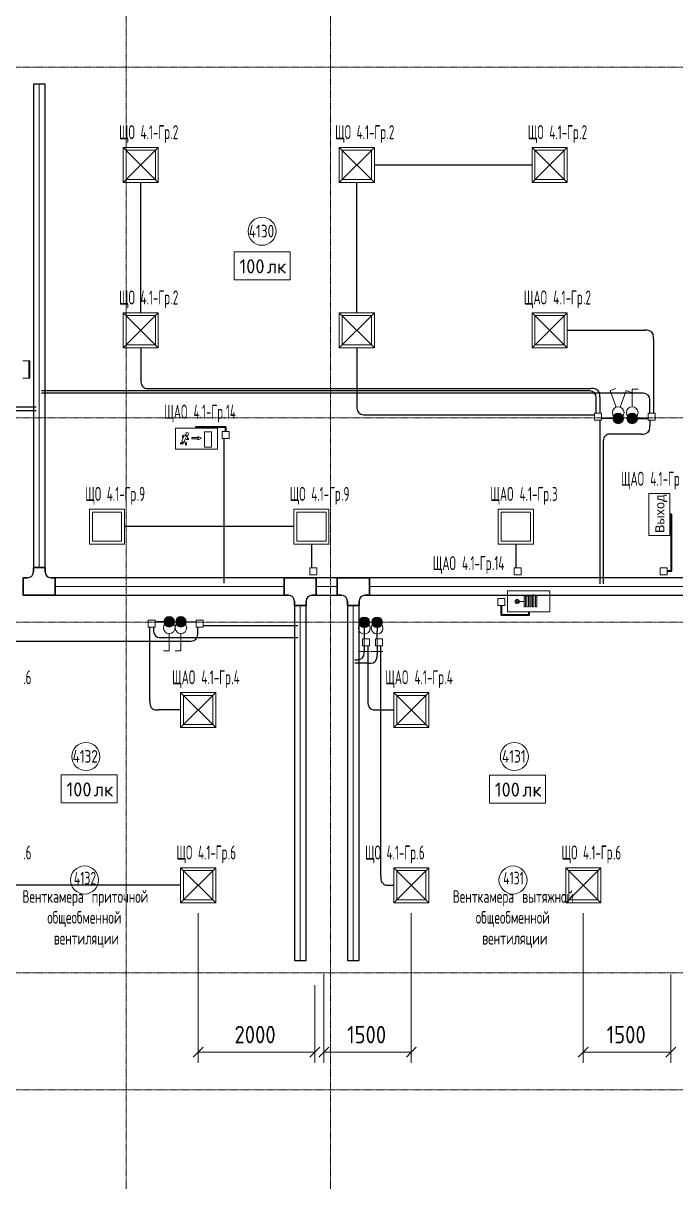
# Model space of a CAD drawing. Header units: millimetres. Extents: x -4730 to 98194, y -4296 to 93388.
# Drawn here: x 4238 to 15415, y 33423 to 53256 of the extents above; entities that cross this region are included whole.
import ezdxf

# ---------------------------------------------------------------- set-up
doc = ezdxf.new("R2010")
doc.units = ezdxf.units.MM
doc.linetypes.add('Линия сетки', pattern=[22.225, 12.7, -3.175, 3.175, -3.175])
doc.linetypes.add('Скрытая 0_75', pattern=[1.5, 0.75, -0.75])
for name, color, linetype, lineweight, true_color in [('Кабельные лотки', 5, 'Continuous', 25, 0x0000ff), ('Короба', 7, 'Continuous', 25, 0x008000), ('Опуск', 7, 'Скрытая 0_75', 18, 0x007f00), ('Соединительные детали кабельных лотков', 5, 'Continuous', 25, 0x0000ff), ('Соединительные детали коробов', 7, 'Continuous', 25, 0x008000), ('Типовые аннотации', 1, 'Continuous', 18, 0xff0000)]:
    doc.layers.add(name, color=color, linetype=linetype, lineweight=lineweight, true_color=true_color)
for name, color, linetype, lineweight in [('Марки помещений', 7, 'Continuous', 9), ('Марки силовых электроприборов', 7, 'Continuous', 9), ('Осевая линия', 7, 'Continuous', 18), ('Оси', 7, 'Continuous', 9), ('Провода', 7, 'Continuous', 35), ('Размеры', 7, 'Continuous', 9), ('Размеры-120', 7, 'Continuous', 9)]:
    doc.layers.add(name, color=color, linetype=linetype, lineweight=lineweight)
doc.styles.add('Arial', font='arial.ttf', dxfattribs={"height": 156})
doc.styles.add('GOST Common', font='GOST_Common.ttf', dxfattribs={"width": 0.6, "height": 240})
doc.styles.add('GOST Common_1', font='GOST_Common.ttf', dxfattribs={"width": 0.9, "height": 300})
doc.styles.add('GOST Common_2', font='GOST_Common.ttf', dxfattribs={"width": 0.7, "height": 216})
doc.styles.add('GOST Common_3', font='GOST_Common.ttf', dxfattribs={"width": 0.8, "height": 216})
doc.styles.add('GOST Common_4', font='GOST_Common.ttf', dxfattribs={"height": 240})
doc.dimstyles.new('ADSK_Проверочный', dxfattribs={"dimscale": 304.8, "dimtxt": 301.714499, "dimasz": 0.556693, "dimexe": 0.590551, "dimexo": 0.590551, "dimgap": 0.19685, "dimtad": 1, "dimdec": 3, "dimrnd": 0.001, "dimdsep": 46, "dimtxsty": 'GOST Common_1', "dimblk1": 'OBLIQUE', "dimblk2": 'OBLIQUE', "dimsah": 1, "dimcen": 0.09, "dimazin": 0, "dimtfac": 1, "dimtdec": 4, "dimtix": 1, "dimtmove": 0, "dimatfit": 3, "dimfxl": 1, "dimtvp": 1, "dimtolj": 1, "dimtzin": 0, "dimarcsym": 2})

# ---------------------------------------------------------------- blocks, each defined once
blk = doc.blocks.new('M_Горизонтальный тройник для канального - Радиус 100 мм-2745902-4-й этаж')
at = {"layer": 'Соединительные детали кабельных лотков'}
for p, q in [((275, 150), (-275, 150)), ((-275, 150), (-275, -150)), ((-275, -150), (-275, 150)), ((-275, 150), (275, 150)), ((-275, 150), (-275, 150)), ((275, -150), (275, 150)), ((275, 150), (275, -150)), ((275, 150), (275, 150)), ((-275, -150), (-200, -150)), ((-200, -150), (-275, -150)), ((-275, -150), (-275, -150)), ((200, -150), (275, -150)), ((275, -150), (200, -150)), ((275, -150), (275, -150)), ((-100, -250), (-100, -325)), ((-100, -325), (-100, -250)), ((-100, -325), (100, -325)), ((100, -325), (-100, -325)), ((-100, -325), (-100, -325)), ((100, -325), (100, -250)), ((100, -250), (100, -325)), ((100, -325), (100, -325))]:
    blk.add_line(p, q, dxfattribs=at)
for centre, start, end in [((-200, -250), 0, 90), ((-200, -250), 0, 90), ((200, -250), 90, 180), ((200, -250), 90, 180)]:
    blk.add_arc(centre, 100, start, end, dxfattribs=at)
blk = doc.blocks.new('M_Короб_ отвод - Плоский торец - ПВХ - Стандартная-V1-4-й этаж')
at = {"layer": 'Соединительные детали коробов'}
for p, q in [((9490, 75399), (9490, 75437)), ((9490, 75287), (9490, 75399)), ((9490, 75287), (9490, 75287))]:
    blk.add_line(p, q, dxfattribs=at)
blk = doc.blocks.new('M_Короб_ отвод - Плоский торец - ПВХ - Стандартная-2386742-4-й этаж')
at = {"layer": 'Соединительные детали коробов'}
for p, q in [((0, 111.95), (0, 150.05)), ((-150.05, 0), (-111.95, 0))]:
    blk.add_line(p, q, dxfattribs=at)
blk.add_arc((-111.95, 111.95), 111.95, 270, 0, dxfattribs=at)
blk = doc.blocks.new('ADSK_Марка_Помещение - Номер Имя-85223-4-й этаж')
at = {"layer": 'Марки помещений'}
blk.add_circle((0, 0), 2, dxfattribs=at)
blk = doc.blocks.new('DIMBLOCK50-4-й этаж')
at = {"layer": 'Размеры-120'}
for p, q in [((7235, 38022), (7235, 35461)), ((7235, 35641), (7235, 38022)), ((9235, 36790), (9235, 35461)), ((9235, 35641), (9235, 36790)), ((7235, 35641), (7320, 35726)), ((9235, 35641), (9320, 35726)), ((7235, 35641), (7150, 35556)), ((7235, 35641), (9235, 35641)), ((9235, 35641), (9150, 35556))]:
    blk.add_line(p, q, dxfattribs=at)
at = {"layer": 'Размеры-120', "color": 0, "insert": (7857, 36093), "char_height": 300, "width": 908.21, "attachment_point": 1, "line_spacing_factor": 1.022761, "style": 'GOST Common_1'}
blk.add_mtext('2000', dxfattribs=at)
blk = doc.blocks.new('_Oblique')
at = {"color": 0, "linetype": 'ByBlock', "lineweight": -2}
blk.add_line((-0.5, -0.5), (0.5, 0.5), dxfattribs=at)
blk = doc.blocks.new('DIMBLOCK53-4-й этаж')
at = {"layer": 'Размеры-120'}
for p, q in [((13830, 38022), (13830, 35461)), ((13830, 35641), (13830, 38022)), ((15330, 36970), (15330, 35461)), ((15330, 35641), (15330, 36970)), ((13830, 35641), (13915, 35726)), ((15330, 35641), (15415, 35726)), ((13830, 35641), (13745, 35556)), ((13830, 35641), (15330, 35641)), ((15330, 35641), (15245, 35556))]:
    blk.add_line(p, q, dxfattribs=at)
at = {"layer": 'Размеры-120', "color": 0, "insert": (14230, 36093), "char_height": 300, "width": 840.71, "attachment_point": 1, "line_spacing_factor": 1.022761, "style": 'GOST Common_1'}
blk.add_mtext('1500', dxfattribs=at)
blk = doc.blocks.new('DIMBLOCK54-4-й этаж')
at = {"layer": 'Размеры-120'}
for p, q in [((10885, 38022), (10885, 35461)), ((10885, 35641), (10885, 38022)), ((9385, 36985), (9385, 35461)), ((9385, 35641), (9385, 36985)), ((9385, 35641), (9470, 35726)), ((10885, 35641), (10970, 35726)), ((9385, 35641), (9300, 35556)), ((9385, 35641), (10885, 35641)), ((10885, 35641), (10800, 35556))]:
    blk.add_line(p, q, dxfattribs=at)
at = {"layer": 'Размеры-120', "color": 0, "insert": (9785, 36093), "char_height": 300, "width": 840.71, "attachment_point": 1, "line_spacing_factor": 1.022761, "style": 'GOST Common_1'}
blk.add_mtext('1500', dxfattribs=at)
blk = doc.blocks.new('ADSK_Марка_Помещение_1_ГОСТ21-501-2011 - Номер-85995-4-й этаж')
at = {"layer": 'Марки помещений'}
blk.add_circle((0, 0), 2, dxfattribs=at)
blk = doc.blocks.new('Морка помещения_освещённость_ - Морка помещения_освещённость_-1484368-4-й этаж')
at = {"layer": 'Марки помещений', "color": 190, "true_color": 0x8000ff}
for p, q in [((-4, 0), (-4, 4)), ((-4, 4), (4, 4)), ((4, 4), (4, 0)), ((4, 0), (-4, 0))]:
    blk.add_line(p, q, dxfattribs=at)

msp = doc.modelspace()

# ---------------------------------------------------------------- hatches: boundary and pattern name
at = {"layer": 'Опуск', "linetype": 'Continuous'}
h = msp.add_hatch(color=256, dxfattribs=at)
edge = h.paths.add_edge_path(flags=0)
edge.add_arc((14427.7825, 46490), 90, 180, 360)
edge.add_arc((14427.7825, 46490), 90, 0, 180)
h = msp.add_hatch(color=256, dxfattribs=at)
edge = h.paths.add_edge_path(flags=0)
edge.add_arc((14667.7825, 46490), 90, 180, 360)
edge.add_arc((14667.7825, 46490), 90, 0, 180)
h = msp.add_hatch(color=256, dxfattribs=at)
edge = h.paths.add_edge_path(flags=0)
edge.add_arc((6740, 43010), 90, 180, 360)
edge.add_arc((6740, 43010), 90, 0, 180)
h = msp.add_hatch(color=256, dxfattribs=at)
edge = h.paths.add_edge_path(flags=0)
edge.add_arc((6940, 43010), 90, 180, 360)
edge.add_arc((6940, 43010), 90, 0, 180)
h = msp.add_hatch(color=256, dxfattribs=at)
edge = h.paths.add_edge_path(flags=0)
edge.add_arc((10080, 43000), 90, 180, 360)
edge.add_arc((10080, 43000), 90, 0, 180)
h = msp.add_hatch(color=256, dxfattribs=at)
edge = h.paths.add_edge_path(flags=0)
edge.add_arc((10300, 43000), 90, 180, 360)
edge.add_arc((10300, 43000), 90, 0, 180)

# ---------------------------------------------------------------- linework, layer by layer
at = {"layer": 'Кабельные лотки'}
for p, q in [((4613.3308, 52213.1437), (4413.3308, 52213.1437)), ((4413.3308, 52213.1437), (4413.3308, 43938.1437)), ((4613.3308, 43938.1437), (4613.3308, 52213.1437)), ((4613.3308, 43938.1437), (4413.3308, 43938.1437)), ((4788.3308, 43763.1437), (4788.3308, 43463.1437)), ((8708.7009, 43763.1437), (4788.3308, 43763.1437)), ((8708.7009, 43763.1437), (8708.7009, 43463.1437)), ((9258.7009, 43763.1437), (9258.7009, 43463.1437)), ((9616.5923, 43763.1437), (9258.7009, 43763.1437)), ((9616.5923, 43763.1437), (9616.5923, 43463.1437)), ((10166.5923, 43763.1437), (10166.5923, 43463.1437)), ((33617.9607, 43763.1437), (10166.5923, 43763.1437)), ((4788.3308, 43463.1437), (8708.7009, 43463.1437)), ((9258.7009, 43463.1437), (9616.5923, 43463.1437)), ((10166.5923, 43463.1437), (33617.9607, 43463.1437)), ((8883.7009, 43288.1437), (9083.7009, 43288.1437)), ((8883.7009, 43288.1437), (8883.7009, 37213.1437)), ((9083.7009, 37213.1437), (9083.7009, 43288.1437)), ((9791.5923, 43288.1437), (9991.5923, 43288.1437)), ((9791.5923, 43288.1437), (9791.5923, 37213.1437)), ((9991.5923, 37213.1437), (9991.5923, 43288.1437)), ((8883.7009, 37213.1437), (9083.7009, 37213.1437)), ((9791.5923, 37213.1437), (9991.5923, 37213.1437))]:
    msp.add_line(p, q, dxfattribs=at)
at = {"layer": 'Короба'}
for p, q in [((10251.9138, 50830), (12956.9138, 50830)), ((6254.4138, 48297.5), (6254.4138, 50532.5)), ((9954.4138, 48297.5), (9954.4138, 50532.5)), ((13551.9138, 48000), (14884.4947, 48000)), ((15034.5447, 47849.95), (15034.5447, 46581.5)), ((6254.4138, 47702.5), (6254.4138, 47152.55)), ((9954.4138, 47702.5), (9954.4138, 46703.05)), ((13901.4947, 46961.5), (4551.5447, 46961.5)), ((14821.4947, 46920), (4551.5447, 46920)), ((6404.4638, 47002.5), (13964.4947, 47002.5)), ((14051.5447, 46581.5), (14051.5447, 46811.45)), ((14114.5447, 46852.45), (14114.5447, 46581.5)), ((2543.0447, 46686.9553), (4463.0447, 46686.9553)), ((2703.0447, 46623.9553), (4463.0447, 46623.9553)), ((14971.5447, 46581.5), (14971.5447, 46769.95)), ((10104.4638, 46553), (14023.0447, 46553)), ((14114.5447, 46461.5), (14114.5447, 43661.5)), ((14277.7325, 46490), (14143.0447, 46490)), ((14817.8325, 46490), (14943.0447, 46490)), ((14971.5447, 46461.5), (14971.5447, 46371.55)), ((14821.4947, 46221.5), (14321.5947, 46221.5)), ((7674.4135, 46148.2723), (7674.4135, 43668.2723)), ((14171.5447, 46071.45), (14171.5447, 43661.5)), ((8879.7325, 44638.0863), (5974.7325, 44638.0863)), ((9177.2325, 44340.5863), (9177.2325, 43935.4195)), ((12677.2325, 44340.5863), (12677.2325, 43935.4195)), ((6408.5, 41650.05), (6408.5, 42918.5)), ((6471.5, 42918.5), (6471.5, 42888.55)), ((6589.95, 43010), (6500, 43010)), ((7090.05, 43010), (7200, 43010)), ((7228.5, 42830.05), (7228.5, 42918.5)), ((7320, 42947), (8940, 42947)), ((10080, 42849.95), (10080, 42719.51)), ((10300, 42719.51), (10300, 42849.95)), ((3277.314, 42680), (7078.45, 42680)), ((6621.55, 42738.5), (8940, 42738.5)), ((10080, 42599.51), (10080, 42509.56)), ((10143, 42599.51), (10143, 41650.05)), ((10300, 42599.51), (10300, 42449.56)), ((10363, 38650.05), (10363, 42599.51)), ((9929.95, 42359.51), (9920, 42359.51)), ((10149.95, 42299.51), (9920, 42299.51)), ((6939.764, 41500), (6558.55, 41500)), ((10293.05, 41500), (10589.764, 41500)), ((6939.764, 38500), (3424.764, 38500)), ((10513.05, 38500), (10589.764, 38500))]:
    msp.add_line(p, q, dxfattribs=at)
at = {"layer": 'Опуск', "linetype": 'Continuous'}
for centre, start, end in [((14427.7825, 46490), 0, 180), ((14427.7825, 46490), 180, 0), ((14667.7825, 46490), 0, 180), ((14667.7825, 46490), 180, 0), ((6740, 43010), 0, 180), ((6940, 43010), 0, 180), ((10080, 43000), 0, 180), ((10300, 43000), 0, 180), ((6740, 43010), 180, 0), ((6940, 43010), 180, 0), ((10080, 43000), 180, 0), ((10300, 43000), 180, 0)]:
    msp.add_arc(centre, 90, start, end, dxfattribs=at)
at = {"layer": 'Осевая линия'}
for p, q in [((4513.3308, 43938.1437), (4513.3308, 52213.1437)), ((8708.7009, 43613.1437), (4788.3308, 43613.1437)), ((9616.5923, 43613.1437), (9258.7009, 43613.1437)), ((33617.9607, 43613.1437), (10166.5923, 43613.1437)), ((8983.7009, 43288.1437), (8983.7009, 37213.1437)), ((9891.5923, 43288.1437), (9891.5923, 37213.1437))]:
    msp.add_line(p, q, dxfattribs=at)
at = {"layer": 'Оси', "linetype": 'Линия сетки'}
for p, q in [((6000, 93388.3703), (6000, -3096.3487)), ((9500, 93388.3703), (9500, -3096.3487)), ((98194.2682, 52500), (-3530.0173, 52500)), ((98194.2682, 46500), (-3530.0173, 46500)), ((98194.2682, 43000), (-3530.0173, 43000)), ((98194.2682, 37000), (-3530.0173, 37000)), ((98194.2682, 35000), (-3530.0173, 35000))]:
    msp.add_line(p, q, dxfattribs=at)
at = {"layer": 'Провода', "flags": 128}
for points in [[(7200.5741, 46321.7452), (7200, 46345), (7705.9086, 46345), (7705.9114, 46268.2723)], [(15311.7452, 44852.4259), (15335, 44853), (15335, 43873), (15268.7325, 43874.2698)], [(12898.8543, 43178.2548), (12900, 43125), (12427.0447, 43125), (12427.0482, 43285.6509)]]:
    msp.add_lwpolyline(points, dxfattribs=at)
at = {"layer": 'Типовые аннотации', "color": 5, "true_color": 0x0000ff}
for p, q in [((5952.1498, 51130), (6552.1498, 51130)), ((5952.1498, 50530), (5952.1498, 51130)), ((5952.1498, 51130), (6552.1498, 50530)), ((5952.1498, 50530), (6552.1498, 51130)), ((6002.1498, 51080), (6502.1498, 51080)), ((6002.1498, 50580), (6002.1498, 51080)), ((6502.1498, 51080), (6502.1498, 50580)), ((6552.1498, 51130), (6552.1498, 50530)), ((9652.1498, 51130), (10252.1498, 51130)), ((9652.1498, 50530), (9652.1498, 51130)), ((9652.1498, 51130), (10252.1498, 50530)), ((9652.1498, 50530), (10252.1498, 51130)), ((9702.1498, 51080), (10202.1498, 51080)), ((9702.1498, 50580), (9702.1498, 51080)), ((10202.1498, 51080), (10202.1498, 50580)), ((10252.1498, 51130), (10252.1498, 50530)), ((12952.1498, 51130), (13552.1498, 51130)), ((12952.1498, 50530), (12952.1498, 51130)), ((12952.1498, 51130), (13552.1498, 50530)), ((12952.1498, 50530), (13552.1498, 51130)), ((13002.1498, 51080), (13502.1498, 51080)), ((13002.1498, 50580), (13002.1498, 51080)), ((13502.1498, 51080), (13502.1498, 50580)), ((13552.1498, 51130), (13552.1498, 50530)), ((6502.1498, 50580), (6002.1498, 50580)), ((10202.1498, 50580), (9702.1498, 50580)), ((13502.1498, 50580), (13002.1498, 50580)), ((6552.1498, 50530), (5952.1498, 50530)), ((10252.1498, 50530), (9652.1498, 50530)), ((13552.1498, 50530), (12952.1498, 50530)), ((5952.1498, 48300), (6552.1498, 48300)), ((5952.1498, 47700), (5952.1498, 48300)), ((5952.1498, 48300), (6552.1498, 47700)), ((5952.1498, 47700), (6552.1498, 48300)), ((6002.1498, 48250), (6502.1498, 48250)), ((6002.1498, 47750), (6002.1498, 48250)), ((6502.1498, 48250), (6502.1498, 47750)), ((6552.1498, 48300), (6552.1498, 47700)), ((9652.1498, 48300), (10252.1498, 48300)), ((9652.1498, 47700), (9652.1498, 48300)), ((9652.1498, 48300), (10252.1498, 47700)), ((9652.1498, 47700), (10252.1498, 48300)), ((9702.1498, 48250), (10202.1498, 48250)), ((9702.1498, 47750), (9702.1498, 48250)), ((10202.1498, 48250), (10202.1498, 47750)), ((10252.1498, 48300), (10252.1498, 47700)), ((6552.1498, 47700), (5952.1498, 47700)), ((6502.1498, 47750), (6002.1498, 47750)), ((10252.1498, 47700), (9652.1498, 47700)), ((10202.1498, 47750), (9702.1498, 47750)), ((4235, 47477.934), (4355, 47477.934)), ((4335, 47477.934), (4335, 47177.934)), ((4355, 47477.934), (4355, 47177.934)), ((4355, 47177.934), (4235, 47177.934)), ((14290.9744, 46966.5204), (14384.9437, 47000.7224)), ((14393.5805, 46684.6126), (14290.9744, 46966.5204)), ((14461.9845, 46684.6126), (14564.5905, 46966.5204)), ((14658.5598, 46932.3184), (14564.5905, 46966.5204)), ((5374.9685, 44938.0863), (5974.9685, 44938.0863)), ((5374.9685, 44338.0863), (5374.9685, 44938.0863)), ((5424.9685, 44888.0863), (5924.9685, 44888.0863)), ((5424.9685, 44388.0863), (5424.9685, 44888.0863)), ((5924.9685, 44888.0863), (5924.9685, 44388.0863)), ((5974.9685, 44938.0863), (5974.9685, 44338.0863)), ((8874.9685, 44938.0863), (9474.9685, 44938.0863)), ((8874.9685, 44338.0863), (8874.9685, 44938.0863)), ((8924.9685, 44888.0863), (9424.9685, 44888.0863)), ((8924.9685, 44388.0863), (8924.9685, 44888.0863)), ((9424.9685, 44888.0863), (9424.9685, 44388.0863)), ((9474.9685, 44938.0863), (9474.9685, 44338.0863)), ((5974.9685, 44338.0863), (5374.9685, 44338.0863)), ((5924.9685, 44388.0863), (5424.9685, 44388.0863)), ((9474.9685, 44338.0863), (8874.9685, 44338.0863)), ((9424.9685, 44388.0863), (8924.9685, 44388.0863)), ((6940, 42809.3567), (6940, 42509.3567)), ((10300, 42799.3567), (10300, 42499.3567)), ((6840, 42509.3567), (6940, 42509.3567)), ((10200, 42499.3567), (10400, 42499.3567)), ((6935, 38800), (7535, 38800)), ((6935, 38200), (6935, 38800)), ((6935, 38800), (7535, 38200)), ((6935, 38200), (7535, 38800)), ((6985, 38750), (7485, 38750)), ((6985, 38250), (6985, 38750)), ((7485, 38750), (7485, 38250)), ((7535, 38800), (7535, 38200)), ((10585, 38800), (11185, 38800)), ((10585, 38200), (10585, 38800)), ((10585, 38800), (11185, 38200)), ((10585, 38200), (11185, 38800)), ((10635, 38750), (11135, 38750)), ((10635, 38250), (10635, 38750)), ((11135, 38750), (11135, 38250)), ((11185, 38800), (11185, 38200)), ((13530, 38800), (14130, 38800)), ((13530, 38200), (13530, 38800)), ((13530, 38800), (14130, 38200)), ((13530, 38200), (14130, 38800)), ((13580, 38750), (14080, 38750)), ((13580, 38250), (13580, 38750)), ((14080, 38750), (14080, 38250)), ((14130, 38800), (14130, 38200)), ((7535, 38200), (6935, 38200)), ((7485, 38250), (6985, 38250)), ((11185, 38200), (10585, 38200)), ((11135, 38250), (10635, 38250)), ((14130, 38200), (13530, 38200)), ((14080, 38250), (13580, 38250))]:
    msp.add_line(p, q, dxfattribs=at)
at = {"layer": 'Типовые аннотации'}
for p, q in [((12952.1498, 48300), (13552.1498, 48300)), ((12952.1498, 47700), (12952.1498, 48300)), ((12952.1498, 48300), (13552.1498, 47700)), ((12952.1498, 47700), (13552.1498, 48300)), ((13002.1498, 48250), (13502.1498, 48250)), ((13002.1498, 47750), (13002.1498, 48250)), ((13502.1498, 48250), (13502.1498, 47750)), ((13552.1498, 48300), (13552.1498, 47700)), ((13552.1498, 47700), (12952.1498, 47700)), ((13502.1498, 47750), (13002.1498, 47750)), ((14667.7825, 46690.6433), (14667.7825, 46990.6433)), ((14767.7825, 46990.6433), (14667.7825, 46990.6433)), ((14943.0447, 46581.5), (15063.0447, 46581.5)), ((14943.0447, 46461.5), (14943.0447, 46581.5)), ((15063.0447, 46461.5), (14943.0447, 46461.5)), ((15063.0447, 46581.5), (15063.0447, 46461.5)), ((7645.9135, 46268.2723), (7765.9135, 46268.2723)), ((7645.9135, 46148.2723), (7645.9135, 46268.2723)), ((7765.9135, 46268.2723), (7765.9135, 46148.2723)), ((7765.9135, 46148.2723), (7645.9135, 46148.2723)), ((12374.9685, 44938.0863), (12974.9685, 44938.0863)), ((12374.9685, 44338.0863), (12374.9685, 44938.0863)), ((12424.9685, 44888.0863), (12924.9685, 44888.0863)), ((12424.9685, 44388.0863), (12424.9685, 44888.0863)), ((12924.9685, 44888.0863), (12924.9685, 44388.0863)), ((12974.9685, 44938.0863), (12974.9685, 44338.0863)), ((12974.9685, 44338.0863), (12374.9685, 44338.0863)), ((12924.9685, 44388.0863), (12424.9685, 44388.0863)), ((12648.7325, 43935.4195), (12768.7325, 43935.4195)), ((12648.7325, 43815.4195), (12648.7325, 43935.4195)), ((12768.7325, 43935.4195), (12768.7325, 43815.4195)), ((15148.7325, 43935.4195), (15268.7325, 43935.4195)), ((15148.7325, 43815.4195), (15148.7325, 43935.4195)), ((15268.7325, 43935.4195), (15268.7325, 43815.4195)), ((12768.7325, 43815.4195), (12648.7325, 43815.4195)), ((15268.7325, 43815.4195), (15148.7325, 43815.4195)), ((12534.9821, 43178.2548), (12534.9821, 43538.2548)), ((12534.9821, 43538.2548), (13254.9821, 43538.2548)), ((12817.8665, 43445.153), (12841.8665, 43445.153)), ((12817.8665, 43265.153), (12817.8665, 43445.153)), ((12841.8665, 43445.153), (12841.8665, 43265.153)), ((12865.8665, 43445.153), (12889.8665, 43445.153)), ((12865.8665, 43265.153), (12865.8665, 43445.153)), ((12889.8665, 43445.153), (12889.8665, 43265.153)), ((12913.8665, 43445.153), (12937.8665, 43445.153)), ((12913.8665, 43265.153), (12913.8665, 43445.153)), ((12937.8665, 43445.153), (12937.8665, 43265.153)), ((12961.8665, 43469.153), (12985.8665, 43469.153)), ((12961.8665, 43265.153), (12961.8665, 43469.153)), ((12985.8665, 43469.153), (12985.8665, 43265.153)), ((13009.8665, 43445.153), (13033.8665, 43445.153)), ((13009.8665, 43265.153), (13009.8665, 43445.153)), ((13033.8665, 43445.153), (13033.8665, 43265.153)), ((13254.9821, 43538.2548), (13254.9821, 43178.2548)), ((12367.0495, 43405.6509), (12487.0495, 43405.6509)), ((12367.0495, 43285.6509), (12367.0495, 43405.6509)), ((12487.0495, 43285.6509), (12367.0495, 43285.6509)), ((12487.0495, 43405.6509), (12487.0495, 43285.6509)), ((12672.4107, 43380.6088), (12697.8665, 43355.153)), ((12697.8665, 43355.153), (12672.4107, 43329.6971)), ((12723.3224, 43380.6088), (12697.8665, 43355.153)), ((12817.8665, 43355.153), (12697.8665, 43355.153)), ((12697.8665, 43355.153), (12723.3224, 43329.6971)), ((12841.8665, 43265.153), (12817.8665, 43265.153)), ((12889.8665, 43265.153), (12865.8665, 43265.153)), ((12937.8665, 43265.153), (12913.8665, 43265.153)), ((12985.8665, 43265.153), (12961.8665, 43265.153)), ((13033.8665, 43265.153), (13009.8665, 43265.153)), ((6380, 43038.5), (6500, 43038.5)), ((6380, 42918.5), (6380, 43038.5)), ((6500, 43038.5), (6500, 42918.5)), ((13254.9821, 43178.2548), (12534.9821, 43178.2548)), ((6500, 42918.5), (6380, 42918.5)), ((6740, 42809.3567), (6740, 42509.3567)), ((10051.5, 42719.51), (10171.5, 42719.51)), ((10051.5, 42599.51), (10051.5, 42719.51)), ((10080, 42799.3567), (10080, 42499.3567)), ((10171.5, 42719.51), (10171.5, 42599.51)), ((6640, 42509.3567), (6740, 42509.3567)), ((9980, 42499.3567), (10180, 42499.3567)), ((10171.5, 42599.51), (10051.5, 42599.51)), ((6935, 41800), (7535, 41800)), ((6935, 41200), (6935, 41800)), ((6935, 41800), (7535, 41200)), ((6935, 41200), (7535, 41800)), ((6985, 41750), (7485, 41750)), ((6985, 41250), (6985, 41750)), ((7485, 41750), (7485, 41250)), ((7535, 41800), (7535, 41200)), ((10585, 41800), (11185, 41800)), ((10585, 41200), (10585, 41800)), ((10585, 41800), (11185, 41200)), ((10585, 41200), (11185, 41800)), ((10635, 41750), (11135, 41750)), ((10635, 41250), (10635, 41750)), ((11135, 41750), (11135, 41250)), ((11185, 41800), (11185, 41200)), ((7535, 41200), (6935, 41200)), ((7485, 41250), (6985, 41250)), ((11185, 41200), (10585, 41200)), ((11135, 41250), (10635, 41250))]:
    msp.add_line(p, q, dxfattribs=at)
at = {"layer": 'Типовые аннотации', "color": 16, "true_color": 0x800000}
for p, q in [((14023.0447, 46581.5), (14143.0447, 46581.5)), ((14023.0447, 46461.5), (14023.0447, 46581.5)), ((14143.0447, 46461.5), (14023.0447, 46461.5)), ((14143.0447, 46581.5), (14143.0447, 46461.5)), ((9148.7325, 43935.4195), (9268.7325, 43935.4195)), ((9148.7325, 43815.4195), (9148.7325, 43935.4195)), ((9268.7325, 43935.4195), (9268.7325, 43815.4195)), ((9268.7325, 43815.4195), (9148.7325, 43815.4195)), ((7200, 43038.5), (7320, 43038.5)), ((7200, 42918.5), (7200, 43038.5)), ((7320, 43038.5), (7320, 42918.5)), ((7320, 42918.5), (7200, 42918.5)), ((10271.5, 42719.51), (10391.5, 42719.51)), ((10271.5, 42599.51), (10271.5, 42719.51)), ((10391.5, 42719.51), (10391.5, 42599.51)), ((10391.5, 42599.51), (10271.5, 42599.51))]:
    msp.add_line(p, q, dxfattribs=at)
at = {"layer": 'Типовые аннотации', "color": 96, "true_color": 0x008000}
for p, q in [((6845.0179, 45961.7452), (6845.0179, 46321.7452)), ((6845.0179, 46321.7452), (7565.0179, 46321.7452)), ((7343.641, 46259.594), (7343.641, 45995.594)), ((7463.641, 46259.594), (7343.641, 46259.594)), ((7463.641, 45995.594), (7463.641, 46259.594)), ((7565.0179, 46321.7452), (7565.0179, 45961.7452)), ((6925.7363, 46073.6279), (6961.7363, 46073.6279)), ((6979.7363, 46055.6279), (6925.7363, 46055.6279)), ((6954.1286, 46170.8048), (6972.1286, 46201.9817)), ((6961.7363, 46121.6279), (6997.7363, 46183.9817)), ((6961.7363, 46073.6279), (6961.7363, 46121.6279)), ((6982.5209, 46183.9817), (6969.7171, 46161.8048)), ((6972.1286, 46201.9817), (7008.1286, 46201.9817)), ((7019.267, 46067.6279), (6979.7363, 46090.4509)), ((6979.7363, 46090.4509), (6979.7363, 46055.6279)), ((7031.6978, 46164.374), (6995.6978, 46102.0202)), ((6995.6978, 46102.0202), (7037.267, 46078.0202)), ((7008.1286, 46201.9817), (7049.6978, 46177.9817)), ((7019.267, 46030.0202), (7019.267, 46067.6279)), ((7073.6978, 46129.9817), (7031.6978, 46129.9817)), ((7037.267, 46078.0202), (7037.267, 46030.0202)), ((7049.6978, 46177.9817), (7049.6978, 46147.9817)), ((7049.6978, 46147.9817), (7073.6978, 46147.9817)), ((7245.539, 46163.7977), (7125.539, 46163.7977)), ((7125.539, 46163.7977), (7125.539, 46139.7977)), ((7125.539, 46139.7977), (7245.539, 46139.7977)), ((7248.7544, 46175.7977), (7224.7544, 46175.7977)), ((7224.7544, 46175.7977), (7245.539, 46163.7977)), ((7245.539, 46139.7977), (7224.7544, 46127.7977)), ((7224.7544, 46127.7977), (7248.7544, 46127.7977)), ((7290.3236, 46151.7977), (7248.7544, 46175.7977)), ((7248.7544, 46127.7977), (7290.3236, 46151.7977)), ((7565.0179, 45961.7452), (6845.0179, 45961.7452)), ((7343.641, 45995.594), (7463.641, 45995.594)), ((14951.7452, 45207.9821), (15311.7452, 45207.9821)), ((14951.7452, 44487.9821), (14951.7452, 45207.9821)), ((15311.7452, 45207.9821), (15311.7452, 44487.9821)), ((15311.7452, 44487.9821), (14951.7452, 44487.9821))]:
    msp.add_line(p, q, dxfattribs=at)
at = {"layer": 'Типовые аннотации', "color": 5, "true_color": 0x0000ff}
for centre in [(14427.7825, 46590.6433), (6940, 42909.3567), (10300, 42899.3567)]:
    msp.add_circle(centre, 100, dxfattribs=at)
at = {"layer": 'Типовые аннотации'}
for centre, radius in [((14667.7825, 46590.6433), 100), ((12697.8665, 43355.153), 36), ((6740, 42909.3567), 100), ((10080, 42899.3567), 100)]:
    msp.add_circle(centre, radius, dxfattribs=at)
at = {"layer": 'Типовые аннотации', "color": 96, "true_color": 0x008000}
msp.add_circle((7047.6951, 46222.5129), 24, dxfattribs=at)

# ---------------------------------------------------------------- block references
at = {"layer": 'Марки помещений', "xscale": 120, "yscale": 120, "zscale": 120}
for name, p in [('ADSK_Марка_Помещение_1_ГОСТ21-501-2011 - Номер-85995-4-й этаж', (8329.7114, 49693.7581)), ('ADSK_Марка_Помещение_1_ГОСТ21-501-2011 - Номер-85995-4-й этаж', (5311.8193, 40703.1089)), ('ADSK_Марка_Помещение_1_ГОСТ21-501-2011 - Номер-85995-4-й этаж', (12650.3982, 40703.1089)), ('ADSK_Марка_Помещение - Номер Имя-85223-4-й этаж', (5289.2148, 38589.5012)), ('ADSK_Марка_Помещение - Номер Имя-85223-4-й этаж', (12626.5118, 38589.5012))]:
    msp.add_blockref(name, p, dxfattribs=at)
at = {"layer": 'Марки помещений', "color": 190, "true_color": 0x8000ff, "xscale": 120, "yscale": 120, "zscale": 120}
for p in [(8330.9934, 48861.6546), (5368.6327, 39908.372), (12703.8495, 39905.4511)]:
    msp.add_blockref('Морка помещения_освещённость_ - Морка помещения_освещённость_-1484368-4-й этаж', p, dxfattribs=at)
at = {"layer": 'Соединительные детали кабельных лотков', "rotation": 180}
msp.add_blockref('M_Горизонтальный тройник для канального - Радиус 100 мм-2745902-4-й этаж', (4513.3308, 43613.1437), dxfattribs=at)
msp.add_blockref('M_Горизонтальный тройник для канального - Радиус 100 мм-2745902-4-й этаж', (4513.3308, 43613.1437), dxfattribs=at)
at = {"layer": 'Соединительные детали кабельных лотков'}
for p in [(8983.7009, 43613.1437), (8983.7009, 43613.1437), (9891.5923, 43613.1437), (9891.5923, 43613.1437)]:
    msp.add_blockref('M_Горизонтальный тройник для канального - Радиус 100 мм-2745902-4-й этаж', p, dxfattribs=at)
at = {"layer": 'Соединительные детали коробов'}
for name, p, rotation in [('M_Короб_ отвод - Плоский торец - ПВХ - Стандартная-2386742-4-й этаж', (15034.5447, 48000), 90), ('M_Короб_ отвод - Плоский торец - ПВХ - Стандартная-2386742-4-й этаж', (6254.4138, 47002.5), 270), ('M_Короб_ отвод - Плоский торец - ПВХ - Стандартная-2386742-4-й этаж', (14051.5447, 46961.5), 90), ('M_Короб_ отвод - Плоский торец - ПВХ - Стандартная-2386742-4-й этаж', (14114.5447, 47002.5), 90), ('M_Короб_ отвод - Плоский торец - ПВХ - Стандартная-2386742-4-й этаж', (14971.5447, 46920), 90), ('M_Короб_ отвод - Плоский торец - ПВХ - Стандартная-2386742-4-й этаж', (9954.4138, 46553), 270), ('M_Короб_ отвод - Плоский торец - ПВХ - Стандартная-V1-4-й этаж', (89714.8068, 37000), 90), ('M_Короб_ отвод - Плоский торец - ПВХ - Стандартная-V1-4-й этаж', (-60619.2418, 55980), 270), ('M_Короб_ отвод - Плоский торец - ПВХ - Стандартная-2386742-4-й этаж', (14171.5447, 46221.5), 180), ('M_Короб_ отвод - Плоский торец - ПВХ - Стандартная-2386742-4-й этаж', (6471.5, 42738.5), 270), ('M_Короб_ отвод - Плоский торец - ПВХ - Стандартная-V1-4-й этаж', (82027.0243, 33520), 90), ('M_Короб_ отвод - Плоский торец - ПВХ - Стандартная-V1-4-й этаж', (-68347.0243, 52500), 270), ('M_Короб_ отвод - Плоский торец - ПВХ - Стандартная-V1-4-й этаж', (19570, 118287.0243), 180), ('M_Короб_ отвод - Плоский торец - ПВХ - Стандартная-V1-4-й этаж', (19790, 118287.0243), 180), ('M_Короб_ отвод - Плоский торец - ПВХ - Стандартная-2386742-4-й этаж', (6408.5, 41500), 270), ('M_Короб_ отвод - Плоский торец - ПВХ - Стандартная-2386742-4-й этаж', (10143, 41500), 270), ('M_Короб_ отвод - Плоский торец - ПВХ - Стандартная-2386742-4-й этаж', (10363, 38500), 270)]:
    msp.add_blockref(name, p, dxfattribs=dict(at, rotation=rotation))
for p in [(14971.5447, 46221.5), (7228.5, 42680), (10080, 42359.51), (10300, 42299.51)]:
    msp.add_blockref('M_Короб_ отвод - Плоский торец - ПВХ - Стандартная-2386742-4-й этаж', p, dxfattribs=at)

# ---------------------------------------------------------------- texts
at = {"layer": 'Марки помещений', "char_height": 216, "attachment_point": 1}
for s, insert, width, style in [('4130', (8101.8754, 49804.5453), 561.8226, 'GOST Common_3'), ('4132', (5083.9834, 40813.8961), 561.8226, 'GOST Common_3'), ('4131', (12438.4023, 40813.8961), 523.3416, 'GOST Common_3'), ('4132', (5107.3013, 38729.5228), 491.594775, 'GOST Common_2'), ('4131', (12458.4582, 38729.5228), 457.9239, 'GOST Common_2'), ('Венткамера', (4224.0413, 38414.7262), 1380.505875, 'GOST Common_2'), ('\\fGOST Common|b0|i0|c204|p34|;\\W.7; ', (5363.0726, 38414.7262), 60.607575, 'GOST Common_2'), ('приточной', (5413.0788, 38414.7262), 1191.948975, 'GOST Common_2'), ('Венткамера', (11594.5182, 38414.7262), 1380.505875, 'GOST Common_2'), ('\\fGOST Common|b0|i0|c204|p34|;\\W.7; ', (12733.5495, 38414.7262), 60.607575, 'GOST Common_2'), ('вытяжной', (12783.5557, 38414.7262), 1111.138875, 'GOST Common_2'), ('общеобменной', (4651.8726, 38057.5387), 1595.999475, 'GOST Common_2'), ('общеобменной', (11989.012, 38057.5387), 1595.999475, 'GOST Common_2'), ('вентиляции', (4762.9976, 37700.3512), 1333.36665, 'GOST Common_2'), ('вентиляции', (12100.137, 37700.3512), 1333.36665, 'GOST Common_2')]:
    msp.add_mtext(s, dxfattribs=dict(at, insert=insert, width=width, style=style))
at = {"layer": 'Марки помещений', "color": 190, "true_color": 0x8000ff, "char_height": 240, "attachment_point": 1, "style": 'GOST Common_4'}
for s, insert, width in [('100', (7943.1096, 49213.3665), 567.59475), ('лк', (8411.4221, 49213.3665), 413.67075), ('100', (4980.7488, 40260.0839), 567.59475), ('лк', (5449.0613, 40260.0839), 413.67075), ('100', (12315.9657, 40257.1631), 567.59475), ('лк', (12784.2782, 40257.1631), 413.67075)]:
    msp.add_mtext(s, dxfattribs=dict(at, insert=insert, width=width))
at = {"layer": 'Марки силовых электроприборов', "char_height": 240, "attachment_point": 1, "style": 'GOST Common'}
for s, insert, width in [('ЩО', (5879.9151, 51510.1824), 340.55685), (' 4.1-', (6160.9026, 51510.1824), 473.3163), ('Гр', (6551.4276, 51510.1824), 253.9746), ('.2', (6760.9776, 51510.1824), 178.93665), ('ЩО', (9579.9151, 51510.1824), 340.55685), (' 4.1-', (9860.9026, 51510.1824), 473.3163), ('Гр', (10251.4276, 51510.1824), 253.9746), ('.2', (10460.9776, 51510.1824), 178.93665), ('ЩО', (12879.9151, 51510.1824), 340.55685), (' 4.1-', (13160.9026, 51510.1824), 473.3163), ('Гр', (13551.4276, 51510.1824), 253.9746), ('.2', (13760.9776, 51510.1824), 178.93665), ('ЩО', (5879.9151, 48680.1824), 340.55685), (' 4.1-', (6160.9026, 48680.1824), 473.3163), ('Гр', (6551.4276, 48680.1824), 253.9746), ('.2', (6760.9776, 48680.1824), 178.93665), ('ЩАО', (12812.9551, 48680.1824), 502.17705), (' 4.1-', (13227.2926, 48680.1824), 473.3163), ('Гр', (13617.8176, 48680.1824), 253.9746), ('.2', (13827.3676, 48680.1824), 178.93665), ('ЩАО', (6654.7031, 46725.4407), 502.17705), (' 4.1-', (7069.0406, 46725.4407), 473.3163), ('Гр', (7459.5656, 46725.4407), 253.9746), ('.14', (7669.1156, 46725.4407), 282.83535), ('ЩАО', (14474.7118, 45578.2681), 502.17705), (' 4.1-', (14889.0493, 45578.2681), 473.3163), ('Гр', (15279.5743, 45578.2681), 253.9746), ('ЩО', (5302.7338, 45318.2687), 340.55685), (' 4.1-', (5583.7213, 45318.2687), 473.3163), ('Гр', (5974.2463, 45318.2687), 253.9746), ('.9', (6183.7963, 45318.2687), 178.93665), ('ЩО', (8802.7338, 45318.2687), 340.55685), (' 4.1-', (9083.7213, 45318.2687), 473.3163), ('Гр', (9474.2463, 45318.2687), 253.9746), ('.9', (9683.7963, 45318.2687), 178.93665), ('ЩАО', (12238.2938, 45318.2687), 502.17705), (' 4.1-', (12652.6313, 45318.2687), 473.3163), ('Гр', (13043.1563, 45318.2687), 253.9746), ('.3', (13252.7063, 45318.2687), 173.1645), ('ЩАО', (11252.8204, 44133.2355), 502.17705), (' 4.1-', (11667.1579, 44133.2355), 473.3163), ('Гр', (12057.6829, 44133.2355), 253.9746), ('.14', (12267.2329, 44133.2355), 282.83535), ('.6', (4240.2618, 42180.1824), 178.93665), ('ЩАО', (6788.6053, 42180.1824), 502.17705), (' 4.1-', (7202.9428, 42180.1824), 473.3163), ('Гр', (7593.4678, 42180.1824), 253.9746), ('.4', (7803.0178, 42180.1824), 196.2531), ('ЩАО', (10438.6053, 42180.1824), 502.17705), (' 4.1-', (10852.9428, 42180.1824), 473.3163), ('Гр', (11243.4678, 42180.1824), 253.9746), ('.4', (11453.0178, 42180.1824), 196.2531), ('.6', (4240.2618, 39180.1824), 178.93665), ('ЩО', (6862.7653, 39180.1824), 340.55685), (' 4.1-', (7143.7528, 39180.1824), 473.3163), ('Гр', (7534.2778, 39180.1824), 253.9746), ('.6', (7743.8278, 39180.1824), 178.93665), ('ЩО', (10092.7653, 39180.1824), 340.55685), (' 4.1-', (10373.7528, 39180.1824), 473.3163), ('Гр', (10764.2778, 39180.1824), 253.9746), ('.6', (10973.8278, 39180.1824), 178.93665), ('ЩО', (13457.7653, 39180.1824), 340.55685), (' 4.1-', (13738.7528, 39180.1824), 473.3163), ('Гр', (14129.2778, 39180.1824), 253.9746), ('.6', (14338.8278, 39180.1824), 178.93665)]:
    msp.add_mtext(s, dxfattribs=dict(at, insert=insert, width=width))
at = {"layer": 'Типовые аннотации', "color": 96, "lineweight": 9, "true_color": 0x008000, "insert": (15062.5806, 44528.125), "char_height": 156, "width": 769.62, "attachment_point": 1, "rotation": 90, "style": 'Arial'}
msp.add_mtext('Выход', dxfattribs=at)

# ---------------------------------------------------------------- dimensions: what is measured, and where the dimension line sits
at = {"layer": 'Размеры'}
for base, p1, p2, override, picture, middle in [((9235, 35640.7783), (7235, 38202.5), (9235, 36970), {"dimpost": '<>', "dimfxl": 2349.267155}, 'DIMBLOCK50-4-й этаж', (8235, 35850.7783)), ((10885, 35640.7783), (9385, 37165), (10885, 38202.5), {"dimpost": '<>', "dimfxl": 1823.843791}, 'DIMBLOCK54-4-й этаж', (10135, 35850.7783)), ((15330, 35640.7783), (13830, 38202.5), (15330, 37150), {"dimpost": '<>', "dimfxl": 1832.418143}, 'DIMBLOCK53-4-й этаж', (14580, 35850.7783))]:
    dim = msp.add_linear_dim(base=base, p1=p1, p2=p2, dimstyle='ADSK_Проверочный', override=override, dxfattribs=at)
    dim.commit()
    dim.dimension.update_dxf_attribs({"geometry": picture, "text_midpoint": middle})

doc.saveas('drawing.dxf')
